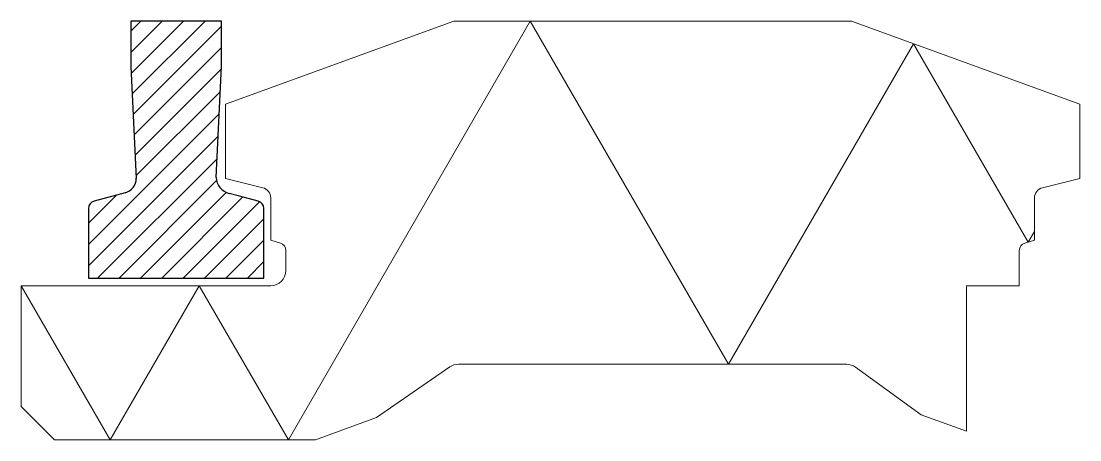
# Model space of a CAD drawing. Header units: metres. Extents: x -102 to 598, y -107 to 170.
import ezdxf

# ---------------------------------------------------------------- set-up
doc = ezdxf.new("R2010")
doc.units = ezdxf.units.M
doc.layers.add('A-DETL-GENF', color=92, linetype='Continuous', lineweight=18)

# ---------------------------------------------------------------- blocks, each defined once
blk = doc.blocks.new('23 VBI_PS-combinatie - RC 6_5 630-3540195-00_0 Basismaterialen')
at = {"layer": 'A-DETL-GENF', "lineweight": 5}
h = blk.add_hatch(dxfattribs=at)
h.set_pattern_fill('FP_134', color=256, style=0, pattern_type=2)
h.set_pattern_definition([(45, (9504.827, 8524.384), (-7.071068, 7.071068), [])])
h.paths.add_polyline_path([(-58, 0), (58, 0), (58, 46.16), (57.88, 47.26), (57.52, 48.3), (56.94, 49.24), (56.16, 50.03), (55.24, 50.63), (54.2, 51.01), (41.89, 54.28), (35, 56), (32.28, 57.06), (29.93, 58.78), (28.09, 61.05), (26.88, 63.7), (26.39, 66.58), (30, 140), (30, 170), (-30, 170), (-30, 140), (-26.37, 66.01), (-26.73, 63.44), (-27.74, 61.04), (-29.34, 58.99), (-31.41, 57.41), (-33.82, 56.42), (-54.28, 50.99), (-55.3, 50.6), (-56.21, 49.99), (-56.96, 49.2), (-57.53, 48.27), (-57.88, 47.24), (-58, 46.16), (-58, 39.13)])
at = {"layer": 'A-DETL-GENF', "lineweight": 25}
for p, q in [((30, 170), (-30, 170)), ((-30, 170), (-30, 140)), ((30, 140), (30, 170)), ((-30, 140), (-26.37, 66.01)), ((26.39, 66.58), (30, 140)), ((-33.82, 56.42), (-54.28, 50.99)), ((41.89, 54.28), (35, 56)), ((54.2, 51.01), (41.89, 54.28)), ((-58, 46.16), (-58, 0)), ((58, 0), (58, 46.16)), ((-58, 0), (58, 0))]:
    blk.add_line(p, q, dxfattribs=at)
at = {"layer": 'A-DETL-GENF'}
for p, q in [((183.5, 170), (32.5, 115)), ((74.17, -107), (234.1, 170)), ((446.5, 170), (183.5, 170)), ((234.1, 170), (365.15, -57)), ((597.5, 115), (446.5, 170)), ((365.15, -57), (487.57, 155.04)), ((487.57, 155.04), (563.37, 23.76)), ((32.5, 115), (32.5, 66)), ((597.5, 66), (597.5, 115)), ((32.5, 66), (57.2, 59.83)), ((572.8, 59.83), (597.5, 66)), ((62.5, 53.03), (62.5, 25)), ((567.5, 25), (567.5, 53.03)), ((563.37, 23.76), (567.5, 30.92)), ((62.5, 25), (68.94, 23.07)), ((561.06, 23.07), (567.5, 25)), ((72.5, 18.28), (72.5, 5)), ((557.5, -5), (557.5, 18.28)), ((62.5, -5), (-102.5, -5)), ((-102.5, -5), (-102.5, -85)), ((-102.5, -5), (-43.61, -107)), ((-43.61, -107), (15.28, -5)), ((15.28, -5), (74.17, -107)), ((522.5, -101.36), (522.5, -5)), ((522.5, -5), (557.5, -5)), ((132.5, -92.25), (180.93, -58.77)), ((186.62, -57), (443.25, -57)), ((449.13, -58.91), (492.5, -90.43)), ((-102.5, -85), (-80.5, -107)), ((492.5, -90.43), (522.5, -101.36)), ((92.01, -107), (132.5, -92.25)), ((-80.5, -107), (92.01, -107))]:
    blk.add_line(p, q, dxfattribs=at)
at = {"layer": 'A-DETL-GENF', "lineweight": 25}
for centre, radius, start, end in [((-36.39, 66.11), 10.02, 284.86742, 359.47271), ((37.76, 67.03), 11.37, 182.28976, 255.96802), ((-53, 46.16), 5, 104.86742, 180), ((53, 46.16), 5, 0, 76.12545)]:
    blk.add_arc(centre, radius, start, end, dxfattribs=at)
at = {"layer": 'A-DETL-GENF'}
for centre, radius, start, end in [((55.5, 53.03), 7, 0, 75.96376), ((574.5, 53.03), 7, 104.03624, 180), ((67.5, 18.28), 5, 0, 73.30076), ((562.5, 18.28), 5, 106.69924, 180), ((62.5, 5), 10, 270, 0), ((186.62, -67), 10, 90, 124.65257), ((443.25, -67), 10, 53.99225, 90)]:
    blk.add_arc(centre, radius, start, end, dxfattribs=at)

msp = doc.modelspace()

# ---------------------------------------------------------------- block references
msp.add_blockref('23 VBI_PS-combinatie - RC 6_5 630-3540195-00_0 Basismaterialen', (0, 0))

doc.saveas('drawing.dxf')
